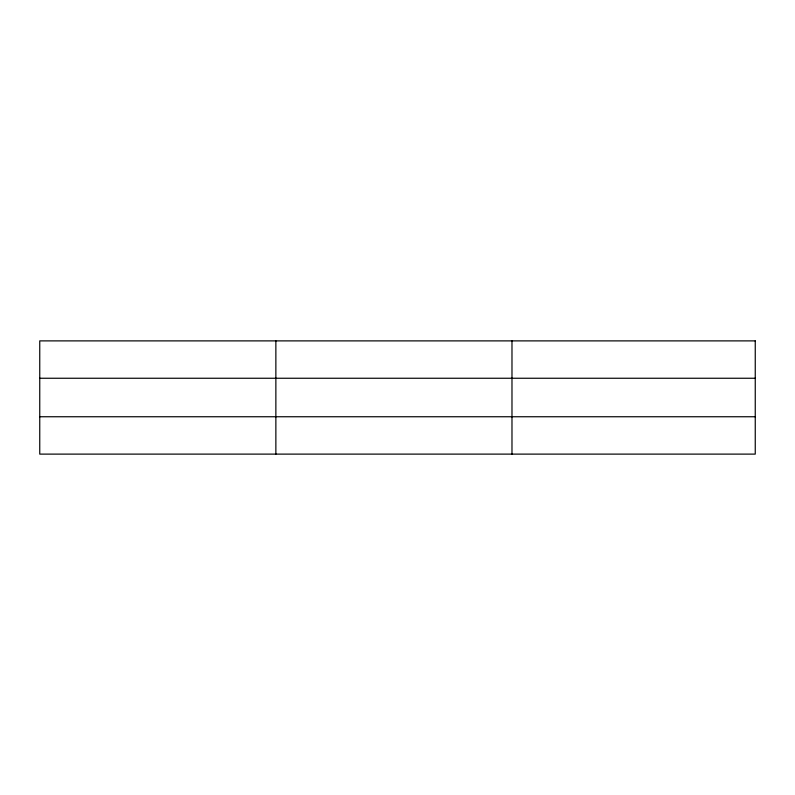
<?xml version="1.0" encoding="UTF-8"?>
<svg xmlns="http://www.w3.org/2000/svg" width="795" height="795" viewBox="0 0 795 795"><rect width="100%" height="100%" fill="white"/><g stroke="black" fill="none" stroke-linecap="round" stroke-linejoin="round"><path stroke-width="1.19" d="M275.865 340.886L275.865 454.114M511.98 340.886L511.98 454.114M39.75 378.251L755.25 378.251M39.75 416.749L755.25 416.749M755.25 340.886L755.25 454.114L39.75 454.114L39.75 340.886L755.25 340.886"/></g></svg>
